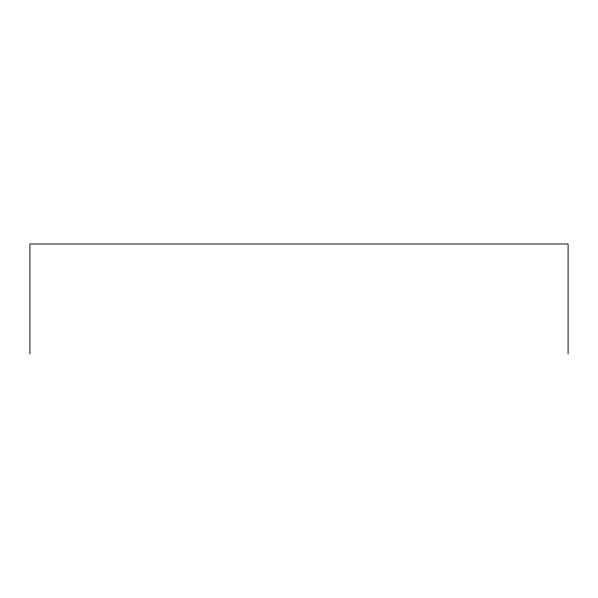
<?xml version="1.0" encoding="UTF-8"?>
<svg xmlns="http://www.w3.org/2000/svg" width="598" height="598" viewBox="0 0 598 598"><rect width="100%" height="100%" fill="white"/><g stroke="black" fill="none" stroke-linecap="round" stroke-linejoin="round"><path stroke-width="0.9" d="M568.1 354.009L568.1 243.991L29.9 243.991L29.9 354.009"/></g></svg>
